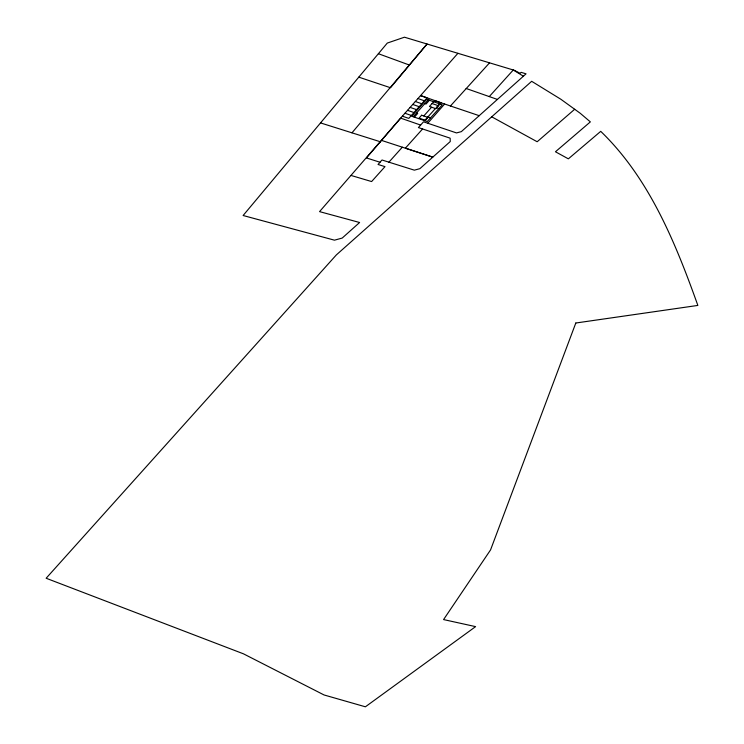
<?xml version="1.0" encoding="UTF-8"?>
<svg xmlns="http://www.w3.org/2000/svg" width="744" height="744" viewBox="0 0 744 744"><rect width="100%" height="100%" fill="white"/><g stroke="black" fill="none" stroke-linecap="round" stroke-linejoin="round"><path stroke-width="1.12" d="M351.14 175.482L371.609 181.555L384.992 166.637L378.036 164.471L381.998 159.997L414.334 170.162L419.886 168.665L450.26 141.537L450.148 138.17L418.407 127.568L423.513 121.811L456.509 132.925L461.336 131.642L526.054 73.833L521.107 72.345L520.084 73.275L514.16 70.252L404.457 37.2L387.289 43.068L243.121 215.509L334.456 240.173L342.194 238.071L359.612 222.502L319.557 211.622L400.644 118.129L457.923 53.298M358.803 77.144L390.498 87.736L427.056 43.998L351.968 132.823M380.017 162.248L366.457 157.942L400.644 118.129L420.63 125.057M427.754 123.244L444.624 104.02L479.201 115.683M413.208 116.734L428.228 99.826M414.38 117.143L417.709 113.404L416.528 112.995M429.409 100.245L426.042 104.03L424.861 103.611M423.782 115.962L431.594 107.21M424.582 120.649L435.417 108.55M439.611 103.862L436.244 107.62L438.904 108.559M388.907 162.183L402.327 147.191M422.583 128.963L405.368 148.177L432.803 157.133L381.719 140.467M450.436 105.983L489.561 62.831M489.273 96.59L513.276 69.983L523.385 76.214M574.684 109.266L537.177 141.751L491.71 116.817M320.524 122.918L380.537 141.825M402.365 116.185L408.809 118.389L427.028 97.855L420.574 95.567L444.624 104.02M404.95 113.255L411.386 115.478M427.902 116.938L430.571 117.859M407.535 110.326L413.98 112.558M410.13 107.396L416.575 109.638M466.116 88.48L497.401 99.436M412.734 104.448L419.179 106.699M415.338 101.491L421.783 103.76M417.951 98.534L424.406 100.812M432.087 103.528L438.449 105.769M378.389 53.717L409.442 65.063M575.809 323.017L490.556 549.909L443.573 619.575L475.602 626.625L365.397 706.8L324.068 694.97L243.474 653.827L46.147 578.246L336.344 254.913L531.672 81.301L560.846 99.25L580.274 113.311L590.355 121.886L555.452 151.767L568.36 158.844L600.724 131.344C649.382 178.309 675.506 242.944 697.853 305.421L575.809 323.017M426.712 99.296L411.692 116.213L427.242 121.57L442.271 104.811L426.712 99.296M421.662 115.218L419.067 118.129L425.428 120.314L428.014 117.422L421.662 115.218M434.71 100.58L429.465 106.457L435.835 108.698L441.08 102.839L434.71 100.58"/></g></svg>
